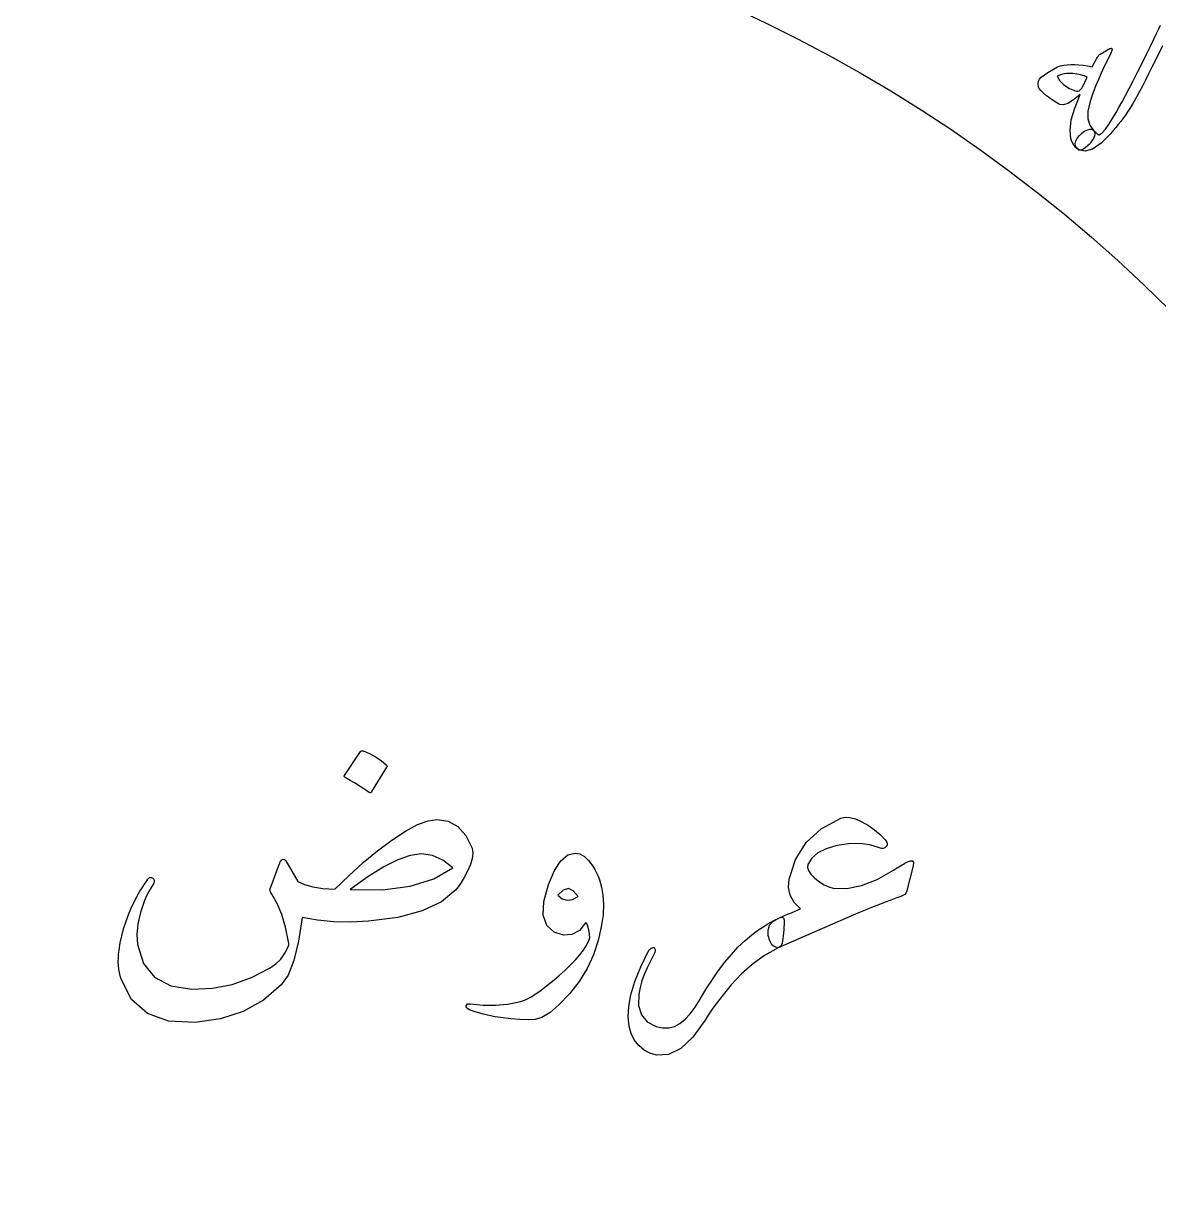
# Model space of a CAD drawing. Header units: millimetres. Extents: x -65 to 65, y -65 to 84.
# Drawn here: x -1.52 to 15.3, y 2.51 to 19.7 of the extents above; entities that cross this region are included whole.
import ezdxf

# ---------------------------------------------------------------- set-up
doc = ezdxf.new("R2010")
doc.units = ezdxf.units.MM
for name, color, linetype in [('ENGRAVE', 7, 'Continuous'), ('ENGRAVE_FINE', 8, 'Continuous'), ('GUIDE', 3, 'Continuous'), ('TEXT', 5, 'Continuous')]:
    doc.layers.add(name, color=color, linetype=linetype)

msp = doc.modelspace()

# ---------------------------------------------------------------- linework, layer by layer
at = {"layer": 'ENGRAVE'}
for radius in [57.525, 48.6086, 39.6922, 30.7759, 21.8595]:
    msp.add_circle((0, 0), radius, dxfattribs=at)
at = {"layer": 'ENGRAVE_FINE'}
for radius in [53.0668, 44.1504, 35.2341, 26.3177]:
    msp.add_circle((0, 0), radius, dxfattribs=at)
at = {"layer": 'GUIDE'}
msp.add_circle((0, 0), 59.475, dxfattribs=at)
at = {"layer": 'TEXT'}
msp.add_lwpolyline([(15.3587, 19.361), (15.2928, 19.2305), (15.2025, 19.0479), (15.1528, 18.9475), (15.1055, 18.8537), (15.0605, 18.7665), (15.018, 18.6859), (14.978, 18.612), (14.9404, 18.5452), (14.9053, 18.4855), (14.8726, 18.4328), (14.8407, 18.384), (14.8079, 18.336), (14.7741, 18.2887), (14.7394, 18.2423), (14.7036, 18.1964), (14.6666, 18.1509), (14.6285, 18.1059), (14.5891, 18.0613), (14.4471, 17.9201), (14.3217, 17.8331), (14.2129, 17.8003), (14.1206, 17.8215), (14.0868, 17.8467), (14.068, 17.8774), (14.0644, 17.9135), (14.0759, 17.9552), (14.0981, 17.9974), (14.1266, 18.0351), (14.1616, 18.0683), (14.203, 18.097), (14.2462, 18.1197), (14.2826, 18.1297), (14.3121, 18.1272), (14.3348, 18.1121), (14.3503, 18.0979), (14.3642, 18.0852), (14.3765, 18.074), (14.3873, 18.0643), (14.3968, 18.0562), (14.4057, 18.0501), (14.4137, 18.0459), (14.421, 18.0435), (14.462, 18.0721), (14.5113, 18.126), (14.5687, 18.2054), (14.6342, 18.3103), (14.6712, 18.3741), (14.7125, 18.4482), (14.7583, 18.5323), (14.8083, 18.6267), (14.8628, 18.7313), (14.9222, 18.8463), (14.9862, 18.9716), (15.0549, 19.1073), (15.1215, 19.2404), (15.1796, 19.3576), (15.2291, 19.459), (15.2702, 19.5444), (15.3031, 19.6137), (15.3281, 19.6668)], dxfattribs=at)
for points in [[(14.2792, 18.5193), (14.2508, 18.3935), (14.2509, 18.2834), (14.2797, 18.1891), (14.3373, 18.1101), (14.3522, 18.0875), (14.3566, 18.0598), (14.3504, 18.0272), (14.3337, 17.9895), (14.3227, 17.9713), (14.3108, 17.9532), (14.298, 17.9353), (14.2844, 17.9176), (14.2698, 17.9005), (14.2539, 17.8843), (14.2368, 17.8691), (14.2185, 17.8548), (14.1863, 17.8331), (14.1589, 17.8199), (14.1364, 17.8152), (14.1186, 17.8189), (14.0781, 17.851), (14.0449, 17.8894), (14.0192, 17.9341), (14.0008, 17.9852), (13.9882, 18.1144), (14.007, 18.2664), (14.057, 18.4413), (14.1383, 18.6393), (14.0396, 18.5604), (13.9569, 18.5099), (13.8899, 18.4878), (13.8385, 18.4941), (13.8164, 18.505), (13.7937, 18.5175), (13.7703, 18.5314), (13.7463, 18.5467), (13.7215, 18.5635), (13.6957, 18.5821), (13.6689, 18.6023), (13.6412, 18.6241), (13.5914, 18.6659), (13.555, 18.7008), (13.5321, 18.7289), (13.5226, 18.7501), (13.5159, 18.7971), (13.5202, 18.8372), (13.5355, 18.8703), (13.5618, 18.8965), (13.6613, 18.9658), (13.7417, 19.017), (13.803, 19.0502), (13.8451, 19.0655), (13.8942, 19.075), (13.9462, 19.0815), (14.0011, 19.0847), (14.0587, 19.0848), (14.1192, 19.0817), (14.1825, 19.0754), (14.2486, 19.0658), (14.3175, 19.0529), (14.3793, 19.1677), (14.3873, 19.181), (14.3948, 19.1932), (14.4018, 19.2044), (14.4082, 19.2144), (14.4143, 19.2231), (14.4206, 19.2303), (14.4269, 19.2358), (14.4334, 19.2398), (14.5769, 19.3213), (14.5998, 19.3293), (14.6103, 19.3203), (14.6085, 19.2944), (14.5944, 19.2515), (14.5426, 19.1518), (14.4946, 19.0543), (14.4502, 18.959), (14.4096, 18.8659), (14.3724, 18.7752), (14.3383, 18.6872), (14.3072, 18.6019), (14.2792, 18.5193)], [(14.2426, 18.8996), (14.2202, 18.9079), (14.1966, 18.9161), (14.1718, 18.9241), (14.146, 18.9318), (14.1188, 18.9388), (14.0901, 18.9444), (14.0599, 18.9485), (14.0281, 18.9512), (13.9969, 18.9536), (13.9662, 18.9539), (13.9362, 18.9523), (13.9067, 18.9487), (13.878, 18.943), (13.8502, 18.9352), (13.8233, 18.9252), (13.7974, 18.9129), (13.8364, 18.8432), (13.8967, 18.783), (13.9782, 18.7322), (14.0811, 18.6906), (14.1016, 18.69), (14.123, 18.6983), (14.1451, 18.7157), (14.168, 18.742)], [(3.4791, 8.9083), (3.4852, 8.9144), (3.4936, 8.918), (3.5045, 8.9192), (3.5178, 8.918), (3.6117, 8.8799), (3.7002, 8.8334), (3.7832, 8.7785), (3.8608, 8.715), (3.8684, 8.7054), (3.8717, 8.6957), (3.8708, 8.686), (3.8657, 8.6764), (3.6386, 8.3091), (3.6301, 8.3004), (3.6192, 8.2983), (3.606, 8.3028), (3.5903, 8.314), (3.5767, 8.3236), (3.5552, 8.3381), (3.5259, 8.3575), (3.4888, 8.3816), (3.4432, 8.4106), (3.3885, 8.4444), (3.3248, 8.4831), (3.252, 8.5266), (3.2423, 8.5338), (3.2375, 8.5411), (3.2375, 8.5483), (3.2423, 8.5556)], [(11.6647, 7.2171), (11.568, 6.8305), (11.5572, 6.8118), (11.5391, 6.7943), (11.5137, 6.778), (11.4811, 6.7629), (11.4087, 6.7373), (11.3319, 6.7091), (11.2505, 6.6782), (11.1646, 6.6445), (11.0741, 6.6084), (10.9791, 6.5702), (10.8796, 6.5299), (10.7756, 6.4874), (9.6642, 6.0042), (9.6135, 6.0154), (9.5724, 6.0489), (9.541, 6.1048), (9.5192, 6.183), (9.5156, 6.2661), (9.5386, 6.3364), (9.5881, 6.3941), (9.6642, 6.4391), (9.6737, 6.4435), (9.6926, 6.4518), (9.7208, 6.464), (9.7584, 6.4802), (9.8051, 6.5), (9.8605, 6.5231), (9.9247, 6.5495), (9.9976, 6.5792), (9.9037, 6.6756), (9.8442, 6.781), (9.8191, 6.8954), (9.8285, 7.019), (9.9215, 7.3128), (10.0798, 7.5614), (10.3032, 7.7646), (10.592, 7.9226), (10.6551, 7.9374), (10.7285, 7.9334), (10.8121, 7.9108), (10.906, 7.8694), (11.0036, 7.8129), (11.0933, 7.7498), (11.1751, 7.6801), (11.2491, 7.6037), (11.27, 7.5756), (11.2793, 7.5493), (11.2772, 7.5248), (11.2636, 7.5022), (11.2431, 7.4847), (11.2201, 7.4756), (11.1948, 7.475), (11.167, 7.4829), (11.0223, 7.5285), (10.8686, 7.5493), (10.7058, 7.5454), (10.534, 7.5167), (10.3784, 7.4702), (10.2549, 7.408), (10.1634, 7.33), (10.1039, 7.2364), (10.0979, 7.1947), (10.1136, 7.147), (10.151, 7.0933), (10.2102, 7.0335), (10.2779, 6.9791), (10.3455, 6.9368), (10.4132, 6.9066), (10.4808, 6.8885), (10.6835, 6.8834), (10.9, 6.926), (11.1304, 7.0163), (11.3748, 7.1543), (11.401, 7.1709), (11.4267, 7.1869), (11.4518, 7.2023), (11.4762, 7.2171), (11.4998, 7.231), (11.5221, 7.2437), (11.5433, 7.2551), (11.5632, 7.2654), (11.6185, 7.2914), (11.6538, 7.292), (11.6692, 7.2672), (11.6647, 7.2171)], [(4.6098, 7.9032), (4.7783, 7.8785), (4.9215, 7.7994), (5.0393, 7.6659), (5.1317, 7.478), (5.142, 7.4061), (5.1341, 7.3258), (5.1081, 7.237), (5.064, 7.1398), (5.0133, 7.0462), (4.9674, 6.9682), (4.9263, 6.906), (4.8901, 6.8595), (4.6787, 6.6856), (4.3924, 6.5503), (4.0312, 6.4536), (3.5951, 6.3956), (3.3326, 6.3829), (3.0817, 6.3884), (2.8422, 6.4119), (2.6142, 6.4536), (2.5604, 6.0994), (2.4909, 5.8146), (2.4058, 5.5992), (2.3049, 5.4534), (2.0404, 5.2284), (1.7396, 5.0608), (1.4025, 4.9505), (1.0292, 4.8977), (0.6363, 4.9161), (0.3225, 5.0294), (0.0879, 5.2374), (-0.0676, 5.5403), (-0.0809, 5.5873), (-0.0918, 5.6364), (-0.1003, 5.6876), (-0.1063, 5.7409), (-0.1093, 5.796), (-0.1087, 5.8526), (-0.1045, 5.9108), (-0.0966, 5.9704), (-0.0797, 6.076), (-0.058, 6.18), (-0.0314, 6.2825), (0, 6.3835), (0.0359, 6.4828), (0.0761, 6.5799), (0.1205, 6.6748), (0.1691, 6.7677), (0.1907, 6.8055), (0.212, 6.8414), (0.233, 6.8755), (0.2537, 6.9078), (0.2738, 6.9383), (0.2929, 6.967), (0.3112, 6.9939), (0.3286, 7.019), (0.341, 7.0332), (0.354, 7.0419), (0.3675, 7.0452), (0.3817, 7.0431), (0.3968, 7.0374), (0.4083, 7.0298), (0.4162, 7.0205), (0.4204, 7.0093), (0.4216, 6.9966), (0.4204, 6.9827), (0.4168, 6.9676), (0.4107, 6.9513), (0.3754, 6.8979), (0.3419, 6.839), (0.3102, 6.7746), (0.2803, 6.7049), (0.2174, 6.5264), (0.1788, 6.3582), (0.1643, 6.2002), (0.174, 6.0526), (0.2643, 5.772), (0.4288, 5.5681), (0.6677, 5.441), (0.9809, 5.3906), (1.2835, 5.4047), (1.5777, 5.4618), (1.8634, 5.5618), (2.1406, 5.7046), (2.2243, 5.7641), (2.2965, 5.8363), (2.3572, 5.9212), (2.4064, 6.0187), (2.4121, 6.0323), (2.4148, 6.0489), (2.4145, 6.0686), (2.4112, 6.0912), (2.3686, 6.3074), (2.3134, 6.4971), (2.2454, 6.6602), (2.1648, 6.7967), (2.1488, 6.8218), (2.1394, 6.8438), (2.1367, 6.8628), (2.1406, 6.8788), (2.2904, 7.2751), (2.3119, 7.305), (2.3327, 7.3174), (2.3529, 7.3122), (2.3726, 7.2896), (2.5513, 6.9851), (2.6471, 6.9398), (2.77, 6.9054), (2.9201, 6.8819), (3.0974, 6.8692), (3.3079, 7.0742), (3.519, 7.2642), (3.7307, 7.4391), (3.943, 7.5988), (4.1459, 7.732), (4.3247, 7.8271), (4.4794, 7.8842), (4.6098, 7.9032)], [(4.8466, 7.1881), (4.6983, 7.301), (4.5434, 7.3693), (4.3818, 7.3929), (4.2136, 7.3717), (4.0312, 7.3074), (3.8222, 7.2014), (3.5866, 7.0537), (3.3245, 6.8643), (3.802, 6.8628), (4.2148, 6.9163), (4.563, 7.0247), (4.8466, 7.1881)], [(6.2624, 6.9417), (6.3506, 7.1464), (6.446, 7.292), (6.5487, 7.3784), (6.6586, 7.4055), (6.7275, 7.3935), (6.7939, 7.3572), (6.858, 7.2968), (6.9196, 7.2123), (6.9492, 7.1633), (6.9751, 7.1132), (6.9975, 7.0619), (7.0162, 7.0093), (7.0322, 6.9552), (7.0464, 6.8994), (7.0588, 6.8417), (7.0694, 6.7822), (7.0793, 6.6496), (7.0706, 6.4935), (7.0431, 6.3138), (6.9969, 6.1105), (6.9286, 5.9), (6.835, 5.6986), (6.716, 5.5062), (6.5717, 5.3229), (6.4204, 5.1631), (6.2854, 5.0463), (6.1667, 4.9723), (6.0643, 4.9412), (5.9598, 4.9357), (5.8396, 4.9388), (5.7037, 4.9502), (5.5521, 4.9702), (5.4752, 4.9827), (5.4041, 4.9961), (5.3387, 5.0105), (5.2791, 5.0257), (5.2249, 5.0413), (5.1758, 5.0565), (5.1318, 5.0715), (5.093, 5.0861), (5.0701, 5.0988), (5.0544, 5.1127), (5.0459, 5.1278), (5.0447, 5.1441), (5.0523, 5.1604), (5.0652, 5.1707), (5.0837, 5.1749), (5.1075, 5.1731), (5.2939, 5.155), (5.476, 5.1538), (5.6539, 5.1695), (5.8275, 5.2021), (5.8811, 5.2187), (5.9405, 5.2444), (6.0055, 5.2791), (6.0764, 5.3229), (6.1529, 5.3758), (6.2352, 5.4377), (6.3233, 5.5086), (6.417, 5.5887), (6.5088, 5.6714), (6.591, 5.7505), (6.6635, 5.826), (6.7263, 5.8979), (6.7791, 5.9665), (6.8217, 6.032), (6.854, 6.0945), (6.8761, 6.154), (6.8634, 6.244), (6.8495, 6.3111), (6.8344, 6.3552), (6.8181, 6.3763), (6.7199, 6.2606), (6.6091, 6.1987), (6.4856, 6.1906), (6.3494, 6.2362), (6.237, 6.3346), (6.1851, 6.485), (6.1935, 6.6874), (6.2624, 6.9417)], [(6.7021, 6.7629), (6.6308, 6.8492), (6.5572, 6.8813), (6.4811, 6.8589), (6.4025, 6.7822), (6.4666, 6.7303), (6.5378, 6.7097), (6.6164, 6.7206), (6.7021, 6.7629)], [(9.6642, 6.0042), (9.4631, 5.8883), (9.28, 5.7578), (9.1152, 5.6128), (8.9684, 5.4534), (8.9074, 5.3797), (8.85, 5.3084), (8.7962, 5.2395), (8.7461, 5.1731), (8.6996, 5.1091), (8.6567, 5.0475), (8.6174, 4.9883), (8.5818, 4.9315), (8.4027, 4.6799), (8.223, 4.5099), (8.0427, 4.4214), (7.8618, 4.4145), (7.7652, 4.4413), (7.6782, 4.4882), (7.6009, 4.5549), (7.5332, 4.6416), (7.4864, 4.7322), (7.4571, 4.8445), (7.4454, 4.9786), (7.4511, 5.1345), (7.4807, 5.306), (7.5405, 5.5017), (7.6305, 5.7216), (7.7507, 5.9656), (7.761, 5.9789), (7.7724, 5.9897), (7.7851, 5.9982), (7.799, 6.0042), (7.8123, 6.0069), (7.8232, 6.0054), (7.8316, 5.9997), (7.8377, 5.9897), (7.8416, 5.9761), (7.8437, 5.9644), (7.844, 5.9544), (7.8425, 5.9462), (7.8386, 5.9382), (7.8316, 5.9239), (7.8217, 5.9032), (7.8087, 5.8762), (7.7927, 5.8428), (7.7736, 5.8031), (7.7516, 5.757), (7.7265, 5.7046), (7.6824, 5.608), (7.6468, 5.5114), (7.6196, 5.4147), (7.6009, 5.3181), (7.597, 5.1468), (7.6383, 5.01), (7.725, 4.9076), (7.857, 4.8397), (7.9533, 4.817), (8.0442, 4.8167), (8.1297, 4.8388), (8.2097, 4.8832), (8.2864, 4.9436), (8.3619, 5.0233), (8.4362, 5.1224), (8.5093, 5.2408), (8.5993, 5.393), (8.6905, 5.5355), (8.7829, 5.6684), (8.8766, 5.7916), (8.972, 5.9055), (9.0699, 6.0103), (9.1701, 6.106), (9.2728, 6.1927), (9.3149, 6.2261), (9.3592, 6.2585), (9.4055, 6.2901), (9.454, 6.3207), (9.5043, 6.3508), (9.5561, 6.3805), (9.6094, 6.41), (9.6642, 6.4391), (9.7044, 6.4548), (9.7331, 6.4536), (9.7503, 6.4355), (9.756, 6.4005), (9.7534, 6.355), (9.7506, 6.3105), (9.7474, 6.2668), (9.7439, 6.2241), (9.7399, 6.1826), (9.7349, 6.1425), (9.729, 6.104), (9.7222, 6.067), (9.7167, 6.0504), (9.7053, 6.0344), (9.6878, 6.019), (9.6642, 6.0042)]]:
    msp.add_lwpolyline(points, close=True, dxfattribs=at)

doc.saveas('drawing.dxf')
